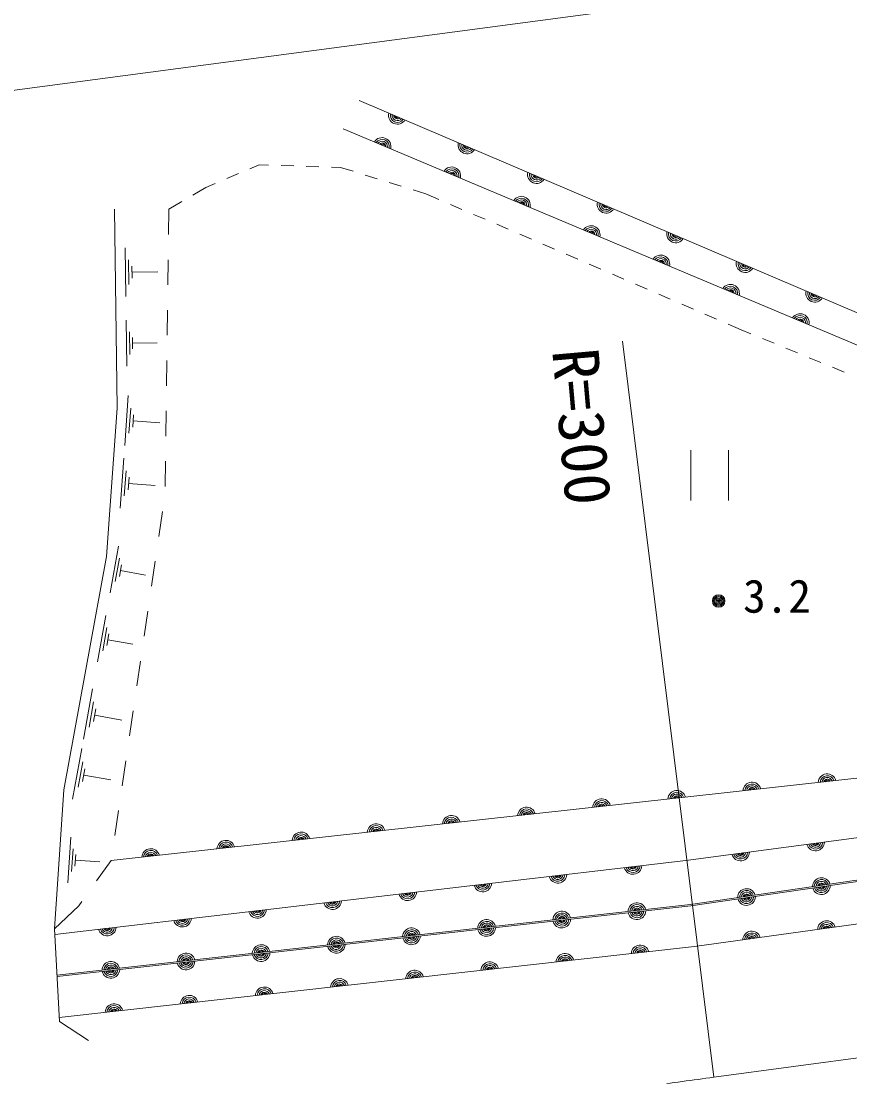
# Model space of a CAD drawing. Units: millimetres, scale not verified. Extents: x 40000 to 680000, y 20000 to 380000.
# Drawn here: x 259912 to 292789, y 272257 to 314234 of the extents above; entities that cross this region are included whole.
import ezdxf
from ezdxf.enums import TextEntityAlignment as Align

# ---------------------------------------------------------------- set-up
doc = ezdxf.new("R2010")
doc.units = ezdxf.units.MM
doc.header["$LTSCALE"] = 1000
doc.linetypes.add('CHAIN', pattern=[18.5, 12, -1.5, 3.5, -1.5])
for name, color, linetype, lineweight in [('M-BGD', 7, 'Continuous', 13), ('M-BMK', 2, 'CHAIN', 13), ('M-BMK-SRVR', 3, 'Continuous', 13), ('M-STR-HTXT', 7, 'Continuous', 13)]:
    doc.layers.add(name, color=color, linetype=linetype, lineweight=lineweight)
doc.styles.add('ＭＳ ゴシック', font='')
doc.styles.get('ＭＳ ゴシック').set_extended_font_data('MS Gothic')

msp = doc.modelspace()

# ---------------------------------------------------------------- linework, layer by layer
at = {"layer": 'M-BGD'}
for p, q in [((268991, 308378), (269359, 308534)), ((269359, 308534), (269724, 308521)), ((268070, 307988), (268531, 308183)), ((270224, 308505), (270724, 308488)), ((271223, 308471), (271723, 308455)), ((272223, 308438), (272588, 308426)), ((272588, 308426), (273080, 308274)), ((273558, 308127), (274035, 307979)), ((267242, 307637), (267610, 307793)), ((274513, 307832), (274991, 307685)), ((266722, 307329), (267242, 307637)), ((275469, 307537), (275961, 307385)), ((275961, 307385), (276482, 307160)), ((265771, 306767), (266291, 307074)), ((276941, 306963), (277401, 306765)), ((265771, 306767), (265758, 305767)), ((277860, 306567), (278319, 306369)), ((278778, 306171), (279237, 305973)), ((279696, 305775), (280155, 305577)), ((264065, 303305), (264039, 305235)), ((280614, 305379), (281074, 305181)), ((264188, 303789), (264174, 304755)), ((265745, 304767), (265733, 303767)), ((281533, 304983), (281992, 304785)), ((264313, 304032), (264306, 304515)), ((282451, 304587), (282910, 304389)), ((264310, 304274), (265339, 304288)), ((283369, 304191), (283828, 303993)), ((284288, 303795), (284747, 303597)), ((285206, 303399), (285665, 303201)), ((265720, 302767), (265707, 301767)), ((286124, 303003), (286583, 302805)), ((264103, 300542), (264078, 302361)), ((287042, 302607), (287501, 302409)), ((264218, 300998), (264206, 301908)), ((287961, 302211), (288482, 301986)), ((288482, 301986), (288860, 301830)), ((264336, 301227), (264330, 301682)), ((264333, 301455), (265303, 301468)), ((289322, 301640), (289784, 301449)), ((290247, 301259), (290709, 301068)), ((265694, 300767), (265682, 299767)), ((291171, 300878), (291633, 300687)), ((292096, 300497), (292558, 300306)), ((264019, 297395), (264164, 299378)), ((264187, 297881), (264260, 298872)), ((264338, 298119), (264374, 298615)), ((265669, 298767), (265656, 297767)), ((264356, 298367), (265413, 298289)), ((286477, 297209), (286477, 295209)), ((287977, 297209), (287977, 295209)), ((263837, 294910), (263982, 296894)), ((264005, 295397), (264078, 296388)), ((265643, 296767), (265630, 295767)), ((264156, 295635), (264192, 296131)), ((264174, 295883), (265232, 295805)), ((265516, 294776), (265371, 293786)), ((263440, 291551), (263777, 293400)), ((263647, 291991), (263816, 292915)), ((263813, 292200), (263897, 292662)), ((265226, 292797), (265082, 291807)), ((263855, 292431), (264841, 292251)), ((262939, 288803), (263276, 290652)), ((264937, 290818), (264792, 289828)), ((263147, 289243), (263315, 290167)), ((263312, 289451), (263396, 289913)), ((263354, 289682), (264340, 289503)), ((264647, 288839), (264502, 287849)), ((262381, 285736), (262746, 287741)), ((262606, 286213), (262788, 287215)), ((262785, 286439), (262876, 286940)), ((264358, 286860), (264213, 285870)), ((262831, 286689), (263900, 286495)), ((261948, 283360), (262313, 285365)), ((262173, 283837), (262355, 284839)), ((264068, 284881), (263923, 283892)), ((262352, 284063), (262443, 284564)), ((262398, 284314), (263467, 284119)), ((263778, 282902), (263633, 281913)), ((261759, 280040), (261882, 281852)), ((261911, 280485), (261972, 281391)), ((262047, 280703), (262078, 281156)), ((262063, 280930), (263029, 280864)), ((263488, 280920), (262907, 280110)), ((263489, 280923), (263488, 280920)), ((262324, 279297), (262203, 279129))]:
    msp.add_line(p, q, dxfattribs=at)
for points in [[(273328, 311086), (303904, 298044), (324590, 289087), (343121, 292384), (349131, 293406), (355069, 293379), (360992, 292884)], [(361619, 291696), (354908, 292132), (348916, 292124), (343247, 291388), (324107, 287979), (303457, 297003), (272691, 309964)], [(261235, 278214), (261609, 283732), (263295, 292989), (263726, 298873), (263618, 306767)], [(261247, 277990), (286276, 280920), (311458, 284266), (329091, 287063), (344150, 289560), (348577, 290239), (352786, 290511), (355986, 290574)], [(355899, 289223), (353270, 289197), (349803, 288876), (344392, 288046), (329332, 285549), (311677, 282863), (286474, 279182), (261333, 276378)], [(261337, 276313), (286482, 279117), (311686, 282798), (329342, 285484), (344402, 287982), (349811, 288811), (353273, 289132), (355895, 289158)], [(324303, 287988), (321791, 287863), (296425, 284562), (263488, 280920)], [(352147, 287399), (350030, 287273), (344702, 286367), (329633, 283712), (311945, 281021), (286632, 277505), (261423, 274696)], [(262203, 279129), (261235, 278214), (261432, 274536), (262580, 273783)]]:
    msp.add_lwpolyline(points, dxfattribs=at)
for radius in [250, 204, 159, 114, 68.2, 22.7]:
    msp.add_circle((287585, 291222), radius, dxfattribs=at)
for centre, radius, start, end in [((274840, 310500), 354, 165.6976, 328.1028), ((274840, 310500), 283, 167.9216, 325.8787), ((274840, 310500), 212, 171.668, 322.1324), ((274840, 310500), 142, 179.3797, 314.4207), ((274840, 310500), 100, 189.6974, 304.103), ((274230, 309257), 354, 345.9526, 148.3577), ((274230, 309257), 283, 348.1766, 146.1337), ((274230, 309257), 212, 351.9229, 142.3874), ((274230, 309257), 142, 359.6347, 134.6756), ((277599, 309323), 354, 165.6976, 328.1028), ((277599, 309323), 283, 167.9216, 325.8787), ((274230, 309257), 100, 9.9523, 124.358), ((277599, 309323), 212, 171.668, 322.1324), ((277599, 309323), 142, 179.3797, 314.4207), ((277599, 309323), 100, 189.6974, 304.103), ((276994, 308093), 354, 345.9526, 148.3577), ((276994, 308093), 283, 348.1766, 146.1337), ((276994, 308093), 212, 351.9229, 142.3874), ((276994, 308093), 142, 359.6347, 134.6756), ((276994, 308093), 100, 9.9523, 124.358), ((280359, 308146), 354, 165.6976, 328.1028), ((280359, 308146), 283, 167.9216, 325.8787), ((280359, 308146), 212, 171.668, 322.1324), ((280359, 308146), 142, 179.3797, 314.4207), ((280359, 308146), 100, 189.6974, 304.103), ((279759, 306928), 354, 345.9526, 148.3577), ((279759, 306928), 283, 348.1766, 146.1337), ((279759, 306928), 212, 351.9229, 142.3874), ((279759, 306928), 142, 359.6347, 134.6756), ((279759, 306928), 100, 9.9523, 124.358), ((283118, 306969), 354, 165.6976, 328.1028), ((283118, 306969), 283, 167.9216, 325.8787), ((283118, 306969), 212, 171.668, 322.1324), ((283118, 306969), 142, 179.3797, 314.4207), ((283118, 306969), 100, 189.6974, 304.103), ((282524, 305763), 354, 345.9526, 148.3577), ((282524, 305763), 283, 348.1766, 146.1337), ((282524, 305763), 212, 351.9229, 142.3874), ((282524, 305763), 142, 359.6347, 134.6756), ((282524, 305763), 100, 9.9523, 124.358), ((285878, 305792), 354, 165.6976, 328.1028), ((285878, 305792), 283, 167.9216, 325.8787), ((285878, 305792), 212, 171.668, 322.1324), ((285878, 305792), 142, 179.3797, 314.4207), ((285878, 305792), 100, 189.6974, 304.103), ((285288, 304598), 354, 345.9526, 148.3577), ((285288, 304598), 283, 348.1766, 146.1337), ((285288, 304598), 212, 351.9229, 142.3874), ((285288, 304598), 142, 359.6347, 134.6756), ((285288, 304598), 100, 9.9523, 124.358), ((288637, 304615), 354, 165.6976, 328.1028), ((288637, 304615), 283, 167.9216, 325.8787), ((288637, 304615), 212, 171.668, 322.1324), ((288637, 304615), 142, 179.3797, 314.4207), ((288637, 304615), 100, 189.6974, 304.103), ((288053, 303434), 354, 345.9526, 148.3577), ((288053, 303434), 283, 348.1766, 146.1337), ((288053, 303434), 212, 351.9229, 142.3874), ((288053, 303434), 142, 359.6347, 134.6756), ((288053, 303434), 100, 9.9523, 124.358), ((291397, 303438), 354, 165.6976, 328.1028), ((291397, 303438), 283, 167.9216, 325.8787), ((291397, 303438), 212, 171.668, 322.1324), ((291397, 303438), 142, 179.3797, 314.4207), ((291397, 303438), 100, 189.6974, 304.103), ((290818, 302269), 354, 345.9526, 148.3577), ((290818, 302269), 283, 348.1766, 146.1337), ((290818, 302269), 212, 351.9229, 142.3874), ((290818, 302269), 142, 359.6347, 134.6756), ((290818, 302269), 100, 9.9523, 124.358), ((291890, 284006), 354, 15.1068, 177.512), ((291890, 284006), 283, 17.3308, 175.2879), ((291890, 284006), 212, 21.0771, 171.5416), ((288908, 283676), 354, 15.1068, 177.512), ((288908, 283676), 283, 17.3308, 175.2879), ((288908, 283676), 212, 21.0771, 171.5416), ((288908, 283676), 142, 28.7889, 163.8299), ((288908, 283676), 100, 39.1065, 153.5122), ((291890, 284006), 142, 28.7889, 163.8299), ((291890, 284006), 100, 39.1065, 153.5122), ((282944, 283017), 354, 15.1068, 177.512), ((285926, 283347), 354, 15.1068, 177.512), ((285926, 283347), 283, 17.3308, 175.2879), ((285926, 283347), 212, 21.0771, 171.5416), ((285926, 283347), 142, 28.7889, 163.8299), ((285926, 283347), 100, 39.1065, 153.5122), ((279963, 282687), 354, 15.1068, 177.512), ((279963, 282687), 283, 17.3308, 175.2879), ((282944, 283017), 283, 17.3308, 175.2879), ((282944, 283017), 212, 21.0771, 171.5416), ((282944, 283017), 142, 28.7889, 163.8299), ((282944, 283017), 100, 39.1065, 153.5122), ((276981, 282358), 354, 15.1068, 177.512), ((276981, 282358), 283, 17.3308, 175.2879), ((276981, 282358), 212, 21.0771, 171.5416), ((279963, 282687), 212, 21.0771, 171.5416), ((279963, 282687), 142, 28.7889, 163.8299), ((279963, 282687), 100, 39.1065, 153.5122), ((273999, 282028), 354, 15.1068, 177.512), ((273999, 282028), 283, 17.3308, 175.2879), ((273999, 282028), 212, 21.0771, 171.5416), ((273999, 282028), 142, 28.7889, 163.8299), ((273999, 282028), 100, 39.1065, 153.5122), ((276981, 282358), 142, 28.7889, 163.8299), ((276981, 282358), 100, 39.1065, 153.5122), ((268035, 281369), 354, 15.1068, 177.512), ((271017, 281698), 354, 15.1068, 177.512), ((271017, 281698), 283, 17.3308, 175.2879), ((271017, 281698), 212, 21.0771, 171.5416), ((271017, 281698), 142, 28.7889, 163.8299), ((271017, 281698), 100, 39.1065, 153.5122), ((265053, 281039), 354, 15.1068, 177.512), ((265053, 281039), 283, 17.3308, 175.2879), ((265053, 281039), 212, 21.0771, 171.5416), ((268035, 281369), 283, 17.3308, 175.2879), ((268035, 281369), 212, 21.0771, 171.5416), ((268035, 281369), 142, 28.7889, 163.8299), ((268035, 281369), 100, 39.1065, 153.5122), ((288451, 281264), 354, 196.3653, 358.7705), ((288451, 281264), 283, 198.5894, 356.5465), ((291425, 281659), 354, 196.3653, 358.7705), ((291425, 281659), 283, 198.5894, 356.5465), ((291425, 281659), 212, 202.3357, 352.8001), ((291425, 281659), 142, 210.0474, 345.0884), ((291425, 281659), 100, 220.3651, 334.7707), ((265053, 281039), 142, 28.7889, 163.8299), ((265053, 281039), 100, 39.1065, 153.5122), ((288451, 281264), 212, 202.3357, 352.8001), ((288451, 281264), 142, 210.0474, 345.0884), ((288451, 281264), 100, 220.3651, 334.7707), ((284184, 280730), 354, 195.4743, 357.8795), ((284184, 280730), 283, 197.6983, 355.6554), ((284184, 280730), 212, 201.4446, 351.9091), ((284184, 280730), 142, 209.1564, 344.1974), ((284184, 280730), 100, 219.474, 333.8797), ((278224, 280032), 354, 195.4743, 357.8795), ((278224, 280032), 283, 197.6983, 355.6554), ((278224, 280032), 212, 201.4446, 351.9091), ((278224, 280032), 142, 209.1564, 344.1974), ((278224, 280032), 100, 219.474, 333.8797), ((281204, 280381), 354, 195.4743, 357.8795), ((281204, 280381), 283, 197.6983, 355.6554), ((281204, 280381), 212, 201.4446, 351.9091), ((281204, 280381), 142, 209.1564, 344.1974), ((281204, 280381), 100, 219.474, 333.8797), ((291662, 279885), 354, 17.1066, 179.5118), ((291662, 279885), 283, 19.3306, 177.2877), ((291662, 279885), 212, 23.077, 173.5414), ((291662, 279885), 142, 30.7887, 165.8297), ((275245, 279684), 354, 195.4743, 357.8795), ((275245, 279684), 283, 197.6983, 355.6554), ((275245, 279684), 212, 201.4446, 351.9091), ((275245, 279684), 142, 209.1564, 344.1974), ((275245, 279684), 100, 219.474, 333.8797), ((288693, 279451), 354, 17.1066, 179.5118), ((288693, 279451), 283, 19.3306, 177.2877), ((288693, 279451), 212, 23.077, 173.5414), ((288693, 279451), 142, 30.7887, 165.8297), ((291655, 279928), 354, 197.1066, 359.5118), ((291655, 279928), 283, 199.3306, 357.2877), ((291655, 279928), 212, 203.077, 353.5414), ((291655, 279928), 142, 210.7887, 345.8297), ((291662, 279885), 100, 41.1064, 155.512), ((291655, 279928), 100, 221.1064, 335.512), ((272265, 279335), 354, 195.4743, 357.8795), ((272265, 279335), 283, 197.6983, 355.6554), ((272265, 279335), 212, 201.4446, 351.9091), ((272265, 279335), 142, 209.1564, 344.1974), ((272265, 279335), 100, 219.474, 333.8797), ((284345, 278890), 354, 15.1622, 177.5674), ((284345, 278890), 283, 17.3862, 175.3433), ((288687, 279494), 354, 197.1066, 359.5118), ((288687, 279494), 283, 199.3306, 357.2877), ((288687, 279494), 212, 203.077, 353.5414), ((288687, 279494), 142, 210.7887, 345.8297), ((288693, 279451), 100, 41.1064, 155.512), ((288687, 279494), 100, 221.1064, 335.512), ((269285, 278986), 354, 195.4743, 357.8795), ((269285, 278986), 283, 197.6983, 355.6554), ((269285, 278986), 212, 201.4446, 351.9091), ((269285, 278986), 142, 209.1564, 344.1974), ((269285, 278986), 100, 219.474, 333.8797), ((281363, 278557), 354, 15.1622, 177.5674), ((281363, 278557), 283, 17.3862, 175.3433), ((281363, 278557), 212, 21.1325, 171.597), ((284339, 278933), 354, 195.1622, 357.5673), ((284339, 278933), 283, 197.3862, 355.3433), ((284345, 278890), 212, 21.1325, 171.597), ((284339, 278933), 212, 201.1325, 351.597), ((284345, 278890), 142, 28.8443, 163.8853), ((284339, 278933), 142, 208.8443, 343.8852), ((284345, 278890), 100, 39.1619, 153.5676), ((284339, 278933), 100, 219.1619, 333.5676), ((266306, 278637), 354, 195.4743, 357.8795), ((266306, 278637), 283, 197.6983, 355.6554), ((266306, 278637), 212, 201.4446, 351.9091), ((266306, 278637), 142, 209.1564, 344.1974), ((266306, 278637), 100, 219.474, 333.8797), ((278382, 278225), 354, 15.1622, 177.5674), ((278382, 278225), 283, 17.3862, 175.3433), ((278382, 278225), 212, 21.1325, 171.597), ((278382, 278225), 142, 28.8443, 163.8853), ((278382, 278225), 100, 39.1619, 153.5676), ((281357, 278600), 354, 195.1622, 357.5673), ((281357, 278600), 283, 197.3862, 355.3433), ((281357, 278600), 212, 201.1325, 351.597), ((281363, 278557), 142, 28.8443, 163.8853), ((281357, 278600), 142, 208.8443, 343.8852), ((281363, 278557), 100, 39.1619, 153.5676), ((281357, 278600), 100, 219.1619, 333.5676), ((291867, 278178), 354, 16.7057, 179.1109), ((291867, 278178), 283, 18.9297, 176.8868), ((291867, 278178), 212, 22.6761, 173.1405), ((291867, 278178), 142, 30.3878, 165.4288), ((263326, 278288), 354, 195.4743, 357.8795), ((263326, 278288), 283, 197.6983, 355.6554), ((263326, 278288), 212, 201.4446, 351.9091), ((263326, 278288), 142, 209.1564, 344.1974), ((263326, 278288), 100, 219.474, 333.8797), ((272419, 277560), 354, 15.1622, 177.5674), ((275400, 277892), 354, 15.1622, 177.5674), ((275394, 277935), 354, 195.1622, 357.5673), ((275400, 277892), 283, 17.3862, 175.3433), ((275394, 277935), 283, 197.3862, 355.3433), ((275400, 277892), 212, 21.1325, 171.597), ((275394, 277935), 212, 201.1325, 351.597), ((275400, 277892), 142, 28.8443, 163.8853), ((275394, 277935), 142, 208.8443, 343.8852), ((275400, 277892), 100, 39.1619, 153.5676), ((275394, 277935), 100, 219.1619, 333.5676), ((278376, 278268), 354, 195.1622, 357.5673), ((278376, 278268), 283, 197.3862, 355.3433), ((278376, 278268), 212, 201.1325, 351.597), ((278376, 278268), 142, 208.8443, 343.8852), ((278376, 278268), 100, 219.1619, 333.5676), ((288896, 277765), 354, 16.7057, 179.1109), ((288896, 277765), 283, 18.9297, 176.8868), ((288896, 277765), 212, 22.6761, 173.1405), ((288896, 277765), 142, 30.3878, 165.4288), ((291867, 278178), 100, 40.7054, 155.1111), ((269437, 277227), 354, 15.1622, 177.5674), ((269437, 277227), 283, 17.3862, 175.3433), ((272413, 277603), 354, 195.1622, 357.5673), ((272419, 277560), 283, 17.3862, 175.3433), ((272413, 277603), 283, 197.3862, 355.3433), ((272419, 277560), 212, 21.1325, 171.597), ((272413, 277603), 212, 201.1325, 351.597), ((272419, 277560), 142, 28.8443, 163.8853), ((272413, 277603), 142, 208.8443, 343.8852), ((272419, 277560), 100, 39.1619, 153.5676), ((272413, 277603), 100, 219.1619, 333.5676), ((284469, 277210), 354, 15.156, 177.5612), ((284469, 277210), 283, 17.38, 175.3371), ((288896, 277765), 100, 40.7054, 155.1111), ((266456, 276894), 354, 15.1622, 177.5674), ((266456, 276894), 283, 17.3862, 175.3433), ((266456, 276894), 212, 21.1325, 171.597), ((269431, 277270), 354, 195.1622, 357.5673), ((269431, 277270), 283, 197.3862, 355.3433), ((269437, 277227), 212, 21.1325, 171.597), ((269431, 277270), 212, 201.1325, 351.597), ((269437, 277227), 142, 28.8443, 163.8853), ((269431, 277270), 142, 208.8443, 343.8852), ((269437, 277227), 100, 39.1619, 153.5676), ((269431, 277270), 100, 219.1619, 333.5676), ((281488, 276877), 354, 15.156, 177.5612), ((281488, 276877), 283, 17.38, 175.3371), ((281488, 276877), 212, 21.1263, 171.5908), ((284469, 277210), 212, 21.1263, 171.5908), ((284469, 277210), 142, 28.8381, 163.8791), ((284469, 277210), 100, 39.1557, 153.5614), ((263474, 276562), 354, 15.1622, 177.5674), ((263474, 276562), 283, 17.3862, 175.3433), ((263474, 276562), 212, 21.1325, 171.597), ((263474, 276562), 142, 28.8443, 163.8853), ((263474, 276562), 100, 39.1619, 153.5676), ((266450, 276937), 354, 195.1622, 357.5673), ((266450, 276937), 283, 197.3862, 355.3433), ((266450, 276937), 212, 201.1325, 351.597), ((266456, 276894), 142, 28.8443, 163.8853), ((266450, 276937), 142, 208.8443, 343.8852), ((266456, 276894), 100, 39.1619, 153.5676), ((266450, 276937), 100, 219.1619, 333.5676), ((278506, 276545), 354, 15.156, 177.5612), ((278506, 276545), 283, 17.38, 175.3371), ((278506, 276545), 212, 21.1263, 171.5908), ((278506, 276545), 142, 28.8381, 163.8791), ((278506, 276545), 100, 39.1557, 153.5614), ((281488, 276877), 142, 28.8381, 163.8791), ((281488, 276877), 100, 39.1557, 153.5614), ((263468, 276605), 354, 195.1622, 357.5673), ((263468, 276605), 283, 197.3862, 355.3433), ((263468, 276605), 212, 201.1325, 351.597), ((263468, 276605), 142, 208.8443, 343.8852), ((263468, 276605), 100, 219.1619, 333.5676), ((272543, 275881), 354, 15.156, 177.5612), ((275525, 276213), 354, 15.156, 177.5612), ((275525, 276213), 283, 17.38, 175.3371), ((275525, 276213), 212, 21.1263, 171.5908), ((275525, 276213), 142, 28.8381, 163.8791), ((275525, 276213), 100, 39.1557, 153.5614), ((269561, 275548), 354, 15.156, 177.5612), ((269561, 275548), 283, 17.38, 175.3371), ((272543, 275881), 283, 17.38, 175.3371), ((272543, 275881), 212, 21.1263, 171.5908), ((272543, 275881), 142, 28.8381, 163.8791), ((272543, 275881), 100, 39.1557, 153.5614), ((266580, 275216), 354, 15.156, 177.5612), ((266580, 275216), 283, 17.38, 175.3371), ((266580, 275216), 212, 21.1263, 171.5908), ((269561, 275548), 212, 21.1263, 171.5908), ((269561, 275548), 142, 28.8381, 163.8791), ((269561, 275548), 100, 39.1557, 153.5614), ((263598, 274884), 354, 15.156, 177.5612), ((263598, 274884), 283, 17.38, 175.3371), ((263598, 274884), 212, 21.1263, 171.5908), ((263598, 274884), 142, 28.8381, 163.8791), ((263598, 274884), 100, 39.1557, 153.5614), ((266580, 275216), 142, 28.8381, 163.8791), ((266580, 275216), 100, 39.1557, 153.5614)]:
    msp.add_arc(centre, radius, start, end, dxfattribs=at)
at = {"layer": 'M-BMK'}
msp.add_line((287398, 272323), (330509, 278085), dxfattribs=at)
msp.add_arc((239348, 618628), 349622, 274.55791, 277.89935, dxfattribs=at)
at = {"layer": 'M-BMK-SRVR'}
msp.add_line((287398, 272323), (283768, 301537), dxfattribs=at)
at = {"layer": 'M-STR-HTXT'}
msp.add_line((259555, 311481), (351816, 323735), dxfattribs=at)

# ---------------------------------------------------------------- texts
at = {"layer": 'M-BGD', "style": 'ＭＳ ゴシック'}
msp.add_text('3.2', height=1320, dxfattribs=at).set_placement((288554, 290361), align=Align.BOTTOM_LEFT)
at = {"layer": 'M-BMK-SRVR', "style": 'ＭＳ ゴシック'}
msp.add_text('R=300', height=1833, rotation=275.034, dxfattribs=at).set_placement((281893, 301250), align=Align.MIDDLE_LEFT)

doc.saveas('drawing.dxf')
